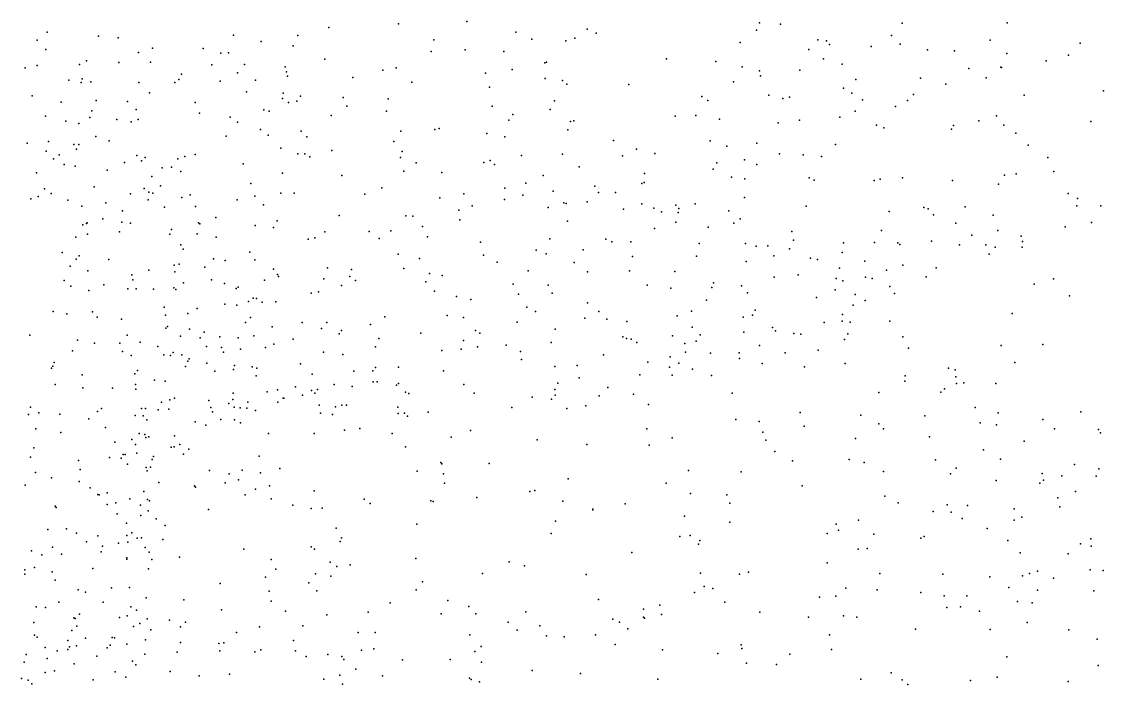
# Model space of a CAD drawing. Header units: metres. Extents: x -25 to 25, y -27.7 to 27.8.
# Drawn here: x 2.329 to 3.741, y -2.588 to -1.723 of the extents above; entities that cross this region are included whole.
import ezdxf

# ---------------------------------------------------------------- set-up
doc = ezdxf.new("R2010")
doc.units = ezdxf.units.M

msp = doc.modelspace()

# ---------------------------------------------------------------- linework, layer by layer
for p in [(2.9104, -1.7227, 20.3173), (2.3624, -1.7364, -10.0742), (2.7303, -1.7305, 22.7682), (2.821, -1.7255, 20.4027), (2.9742, -1.7363, -17.8564), (3.0674, -1.7326, 19.9839), (3.2888, -1.7337, 19.6441), (3.2927, -1.7243, -21.5218), (3.3201, -1.7261, -5.64), (3.479, -1.7245, 17.4929), (3.6157, -1.7243, -11.2639), (2.3493, -1.7471, 12.1161), (2.4295, -1.7415, -8.7403), (2.4553, -1.7438, 20.4015), (2.6059, -1.7406, 20.4626), (2.6417, -1.7488, -9.1375), (2.6897, -1.7407, -9.4103), (2.8674, -1.7464, 24.9575), (2.9954, -1.7456, 20.1314), (3.0395, -1.748, 17.2054), (3.0513, -1.7441, -8.2118), (3.0793, -1.7376, 18.6298), (3.2672, -1.7499, 19.0045), (3.3687, -1.7464, -22.2834), (3.3799, -1.7476, 19.5584), (3.4647, -1.741, -6.9698), (3.5938, -1.7471, 24.3154), (3.7111, -1.7507, 17.7817), (2.3607, -1.7592, 11.994), (2.4816, -1.7631, -8.8116), (2.5001, -1.7573, 1.7686), (2.5663, -1.758, -9.7795), (2.5894, -1.7638, -9.0105), (2.5993, -1.7634, 22.5898), (2.6836, -1.7545, -9.2941), (2.8637, -1.7615, -13.9005), (2.9084, -1.7596, -18.9148), (2.9586, -1.7616, -2.6307), (3.357, -1.7591, 23.4524), (3.3839, -1.7527, 17.4286), (3.4385, -1.7553, -2.7737), (3.4761, -1.7522, 19.4858), (3.512, -1.7596, 24.5267), (3.5471, -1.7608, 19.4254), (3.6153, -1.7643, -5.4977), (2.4046, -1.7785, 20.227), (2.4136, -1.7738, 22.3247), (2.4562, -1.7761, -9.9865), (2.4972, -1.7758, -9.9059), (2.5776, -1.7791, 24.9248), (2.6203, -1.7786, 1.3195), (2.7248, -1.7718, 20.35), (3.0122, -1.7764, -13.0474), (3.0145, -1.7758, 23.1259), (3.1711, -1.7714, 19.7191), (3.2355, -1.7748, -8.1005), (3.376, -1.7714, 19.7077), (3.4003, -1.7783, 17.9237), (3.6667, -1.7741, 19.3217), (3.696, -1.7665, -10.6676), (2.3339, -1.7829, 12.3499), (2.3494, -1.7798, 11.8293), (2.538, -1.7914, 20.3204), (2.6109, -1.7894, -4.6108), (2.6733, -1.7819, -9.2127), (2.6749, -1.7882, -18.4265), (2.8006, -1.786, 20.2595), (2.8183, -1.7832, 22.9892), (2.9347, -1.7898, 20.031), (2.9695, -1.7851, -4.9787), (3.2699, -1.7817, -5.8537), (3.2925, -1.787, 17.3726), (3.2939, -1.7934, -12.6107), (3.3453, -1.7862, 19.2772), (3.5657, -1.7839, 17.7916), (3.6076, -1.782, -5.2194), (3.6083, -1.7826, 17.6867), (2.3907, -1.799, 20.0742), (2.4068, -1.8024, -8.7116), (2.4081, -1.7973, 1.4218), (2.4196, -1.8013, -10.0478), (2.4822, -1.8022, 22.4858), (2.529, -1.8022, -8.9063), (2.5342, -1.7984, -9.8464), (2.5885, -1.8004, -24.926), (2.6344, -1.7991, 20.2983), (2.6761, -1.7941, -2.6692), (2.7617, -1.7957, -13.5419), (2.8386, -1.8016, 20.1063), (3.0127, -1.7971, 14.7424), (3.0351, -1.7997, 18.3398), (3.0408, -1.8043, -14.2491), (3.1218, -1.805, 17.2753), (3.2587, -1.8013, 18.0087), (3.4183, -1.7981, -21.7435), (3.5026, -1.7964, 17.5801), (3.5358, -1.8044, -11.5947), (3.5885, -1.7961, 20.1902), (2.343, -1.8196, 17.3141), (2.496, -1.8155, 20.1027), (2.6225, -1.8142, 20.1882), (2.6704, -1.816, -15.1899), (2.6933, -1.82, 20.1332), (2.9398, -1.8083, 19.9215), (3.2174, -1.8205, 19.5874), (3.3047, -1.8189, 14.7797), (3.3317, -1.8214, -2.6814), (3.402, -1.8097, 19.4768), (3.413, -1.8162, 19.9537), (3.4938, -1.8178, 19.393), (3.6379, -1.8188, 14.7436), (3.7415, -1.8129, 19.2425), (2.3807, -1.8277, 19.9379), (2.4262, -1.8256, 12.1902), (2.4673, -1.8271, 20.0195), (2.5558, -1.8285, 17.2094), (2.6699, -1.8229, 1.8419), (2.6774, -1.8282, -9.5497), (2.6885, -1.8265, -9.2961), (2.7489, -1.822, 17.177), (2.7538, -1.8331, 20.0277), (2.8078, -1.8236, -4.8827), (2.9433, -1.8332, -28.418), (3.025, -1.8263, 19.7276), (3.225, -1.8256, 24.6919), (3.3231, -1.8233, 19.5121), (3.4268, -1.8248, 17.5217), (3.4699, -1.8336, 14.7819), (3.4857, -1.8258, -19.2861), (2.3604, -1.8463, -10.2437), (2.4182, -1.848, 12.2877), (2.4208, -1.8393, 11.8839), (2.4788, -1.8373, -8.8078), (2.5615, -1.8422, 20.0044), (2.6013, -1.8474, -9.0249), (2.6452, -1.838, -9.134), (2.6524, -1.8398, 20.0017), (2.7334, -1.8453, 19.9271), (2.8055, -1.8397, 14.6993), (2.9706, -1.8442, -20.8382), (3.0191, -1.8376, -28.1301), (3.1824, -1.8463, 17.3279), (3.2092, -1.8455, 23.3784), (3.3973, -1.8474, 23.9917), (3.4176, -1.8395, 24.1571), (3.602, -1.8457, -2.8336), (2.3868, -1.8525, 12.3734), (2.4037, -1.8558, -4.6386), (2.4536, -1.8505, 12.0302), (2.4723, -1.8536, -9.9812), (2.4811, -1.8506, 19.8971), (2.611, -1.8539, -9.7319), (2.641, -1.8635, -27.1238), (2.8688, -1.8638, 1.5003), (2.8744, -1.8625, 19.7618), (2.9652, -1.8515, 18.489), (3.0422, -1.8639, 18.1956), (3.0457, -1.853, 18.8221), (3.0499, -1.8523, 17.2602), (3.2402, -1.8503, 19.147), (3.3168, -1.8549, 19.4836), (3.3447, -1.8512, 24.4148), (3.4454, -1.8578, -5.4479), (3.4549, -1.8612, -22.1076), (3.5433, -1.863, 19.2899), (3.5457, -1.8584, 17.6947), (3.5788, -1.8523, -14.8725), (3.6117, -1.8581, 17.5169), (3.7252, -1.8531, 19.1632), (2.426, -1.8729, -10.0789), (2.5961, -1.8724, 19.872), (2.6512, -1.8712, 14.6378), (2.6941, -1.8656, -9.4852), (2.7013, -1.873, -8.2342), (2.824, -1.8656, 17.2049), (2.9366, -1.869, 19.6866), (2.9598, -1.873, 17.2365), (3.1018, -1.8781, -18.9406), (3.6271, -1.8684, 19.2032), (2.3362, -1.8816, -10.4076), (2.3611, -1.892, 14.4929), (2.3641, -1.8793, -8.6599), (2.3974, -1.8832, -10.1844), (2.4006, -1.8893, 11.615), (2.4039, -1.8832, 19.8197), (2.4435, -1.8785, 11.7912), (2.6676, -1.8881, -9.5983), (2.7343, -1.8911, -13.7901), (2.8151, -1.8792, -13.2448), (2.8258, -1.8924, 24.8156), (3.1318, -1.8893, -22.9682), (3.228, -1.8785, -14.974), (3.2498, -1.8853, -20.4387), (3.2891, -1.8816, 17.4489), (3.3919, -1.8833, -11.7819), (3.6431, -1.8842, 17.3031), (2.3708, -1.9021, -10.3049), (2.3783, -1.8966, 12.4616), (2.4633, -1.9066, 17.3176), (2.4794, -1.8975, 1.866), (2.4857, -1.9043, -26.9597), (2.4905, -1.9002, 11.9704), (2.533, -1.9017, -8.2155), (2.5423, -1.8989, -8.946), (2.5555, -1.8964, -9.8186), (2.6899, -1.8954, -9.3335), (2.6988, -1.8955, 19.803), (2.7054, -1.8991, 17.2327), (2.8239, -1.9, 23.1531), (2.9327, -1.9066, 19.5943), (2.9408, -1.904, -8.1379), (2.9816, -1.8976, 23.2458), (3.0354, -1.8959, -2.5475), (3.1137, -1.898, -5.1584), (3.1559, -1.8948, -12.8009), (3.273, -1.9031, 23.6913), (3.3185, -1.8955, 19.4054), (3.3494, -1.8967, -22.4548), (3.3733, -1.8988, 17.5567), (3.6689, -1.9003, 19.1077), (2.3483, -1.92, -10.4707), (2.3847, -1.9092, 17.3698), (2.3988, -1.9116, 11.5089), (2.4409, -1.9166, -8.7737), (2.5126, -1.9137, 19.7982), (2.5248, -1.9126, 22.9771), (2.5368, -1.9184, -4.8227), (2.6184, -1.9083, -9.0844), (2.6695, -1.9205, -28.8528), (2.8282, -1.9181, -5.0126), (2.8443, -1.907, 19.6718), (2.8776, -1.9198, 17.2567), (2.9464, -1.9095, 1.9589), (3.0571, -1.9123, 19.5285), (3.2319, -1.9154, -14.543), (3.2367, -1.9073, 19.443), (3.289, -1.9093, -5.2577), (3.6769, -1.9185, 18.0043), (2.4992, -1.9249, 11.8602), (2.6285, -1.9343, 19.7356), (2.7472, -1.9238, 19.705), (2.9873, -1.9337, 24.6906), (3.0101, -1.9238, 17.2922), (3.1389, -1.9341, 19.4488), (3.1418, -1.9329, -21.197), (3.1425, -1.9211, 14.7947), (3.2558, -1.926, -12.3441), (3.2733, -1.9279, 24.1304), (3.3574, -1.9266, 19.8424), (3.3638, -1.9296, -6.5545), (3.4423, -1.9304, 19.2706), (3.4502, -1.9285, 17.6864), (3.4792, -1.9268, -7.7602), (3.5443, -1.9303, 19.1311), (3.6123, -1.9234, 17.8956), (3.6278, -1.9214, -10.8296), (2.3591, -1.9409, 12.5328), (2.3678, -1.9473, 19.7223), (2.4238, -1.9383, 1.3078), (2.4714, -1.9476, 12.3431), (2.4892, -1.9408, -29.0185), (2.4953, -1.9453, 11.7427), (2.5002, -1.9469, -8.8857), (2.5106, -1.9372, 12.1456), (2.5491, -1.9489, -25.425), (2.6677, -1.9467, -9.5433), (2.6849, -1.9466, -9.3955), (2.777, -1.9482, 17.2597), (2.7992, -1.9397, -23.3381), (2.9063, -1.9477, -27.4266), (2.9599, -1.9403, 18.3014), (3.0233, -1.9441, -27.7157), (3.0773, -1.9377, -8.058), (3.0822, -1.946, 24.3682), (3.1047, -1.9458, -17.6845), (3.6046, -1.935, -20.1352), (3.6955, -1.9472, 18.9562), (2.3413, -1.954, -8.6582), (2.3506, -1.9511, -10.5415), (2.3893, -1.9561, -10.388), (2.4389, -1.9592, -10.1138), (2.4942, -1.9556, -9.982), (2.5383, -1.9526, -23.4358), (2.6107, -1.9555, -9.7104), (2.6335, -1.9505, 1.9528), (2.6451, -1.9621, 19.6561), (2.8752, -1.953, -17.9418), (2.9175, -1.9631, 24.4828), (2.9594, -1.9548, 24.3567), (2.9837, -1.9493, 14.7712), (3.0369, -1.9593, 19.4479), (3.0399, -1.9602, 24.1913), (3.0401, -1.9603, 23.3946), (3.0677, -1.9579, 17.3618), (3.1389, -1.9607, 19.3685), (3.1834, -1.9622, 1.7805), (3.2087, -1.9606, 2.1226), (3.2728, -1.9523, -7.9185), (3.7079, -1.9537, -19.6697), (3.7381, -1.9632, 18.353), (2.4077, -1.9636, 11.3459), (2.461, -1.9698, -8.8268), (2.5155, -1.9652, -9.915), (2.5562, -1.964, 17.3109), (2.7438, -1.9759, 19.5712), (2.8308, -1.9762, 24.3577), (2.8397, -1.9768, -28.6466), (2.8999, -1.9689, 19.4887), (3.0164, -1.9655, 24.5523), (3.1151, -1.9675, 24.5039), (3.1547, -1.9664, 24.5111), (3.1647, -1.9713, 17.4383), (3.1864, -1.9719, 19.2298), (3.1874, -1.9669, 24.239), (3.2523, -1.9698, 24.3276), (3.3536, -1.9636, 14.8353), (3.4617, -1.9708, -5.4504), (3.5069, -1.9656, 17.8077), (3.5129, -1.9674, -2.6947), (3.5196, -1.975, 2.2883), (3.5611, -1.9647, 19.0489), (3.5978, -1.9756, 18.9651), (3.7069, -1.9633, 18.2162), (2.4092, -1.9879, 24.5931), (2.4138, -1.9863, 17.4318), (2.4146, -1.9857, -10.2946), (2.4352, -1.9803, -10.2163), (2.4601, -1.9845, -25.8073), (2.4711, -1.986, 14.5487), (2.5599, -1.9854, 12.0853), (2.5616, -1.987, -9.0199), (2.5828, -1.9785, 24.7085), (2.6339, -1.9889, -9.1675), (2.6629, -1.983, -9.2453), (2.8525, -1.9903, -14.123), (2.9013, -1.9815, 24.2055), (3.0417, -1.9833, 18.0839), (3.1833, -1.9847, 23.911), (3.2254, -1.9911, 19.4376), (3.259, -1.9858, 17.5386), (3.2673, -1.9804, 19.2802), (3.5488, -1.986, 17.9569), (3.6918, -1.9908, 18.6725), (3.7262, -1.9852, 20.3519), (2.3997, -2.0043, 11.2384), (2.4151, -2.0001, -8.7716), (2.4568, -1.9974, 12.4617), (2.5227, -2.0003, -8.9553), (2.5248, -1.9942, 19.6345), (2.5582, -1.9997, -2.5127), (2.5833, -2.0043, 11.9816), (2.6581, -1.9918, -18.6357), (2.7118, -2.0053, 1.1955), (2.725, -1.9971, 17.3077), (2.7829, -1.9968, 19.4959), (2.8111, -1.9961, 24.2378), (2.8592, -2.0037, 17.3246), (3.1553, -1.9931, 24.5945), (3.3349, -1.9967, 17.6457), (3.4516, -1.9954, 17.5376), (3.5698, -2.0014, -11.4497), (3.6038, -1.9955, -6.986), (3.6342, -2.0029, 18.7432), (2.5368, -2.0144, 23.1953), (2.7031, -2.0069, 23.2686), (2.7959, -2.006, -27.2217), (2.9284, -2.0107, 24.0808), (3.0187, -2.0066, 19.3108), (3.0919, -2.0069, 24.689), (3.0996, -2.0105, 19.2668), (3.1247, -2.0103, -20.5864), (3.2137, -2.0126, 24.0901), (3.2744, -2.0125, 24.15), (3.2882, -2.0159, -2.5035), (3.3034, -2.0156, 24.5342), (3.3319, -2.0193, 24.2489), (3.3369, -2.0083, 1.8776), (3.4022, -2.0116, -21.6636), (3.4426, -2.0112, 2.4475), (3.4731, -2.0116, 2.0843), (3.4759, -2.014, 18.9689), (3.5173, -2.0093, 18.8922), (3.5535, -2.0144, 18.0571), (3.5882, -2.0144, 18.1408), (3.6003, -2.0173, -11.2), (3.6354, -2.0172, 18.4243), (3.6358, -2.0098, 18.2906), (2.382, -2.0243, 23.1123), (2.4005, -2.0329, 12.571), (2.4041, -2.0288, -10.5237), (2.4428, -2.0332, 19.5775), (2.5399, -2.0201, 11.6273), (2.5797, -2.0324, -9.0826), (2.6271, -2.0239, 19.5164), (2.6335, -2.0338, -9.6242), (2.8206, -2.0262, 24.5642), (2.8486, -2.0321, 24.6522), (2.9323, -2.0279, 19.3046), (3.001, -2.021, 24.4075), (3.0141, -2.0258, 24.7178), (3.0622, -2.0208, -27.9996), (3.1267, -2.0294, 24.0143), (3.2104, -2.0291, 2.3167), (3.3114, -2.0287, 19.0611), (3.3589, -2.0315, 24.404), (3.3683, -2.0332, 17.7603), (3.4003, -2.0241, 19.0344), (3.5926, -2.0262, 18.5675), (2.3924, -2.042, 17.4994), (2.4951, -2.0473, 17.4376), (2.5283, -2.0407, 11.492), (2.5346, -2.0394, -5.0399), (2.5681, -2.0432, -9.7614), (2.5947, -2.0348, 11.8375), (2.6579, -2.046, -9.3264), (2.7285, -2.0442, 24.3646), (2.7597, -2.0463, 19.3577), (2.8281, -2.0451, 24.04), (2.9501, -2.0368, 2.1519), (3.0504, -2.0373, 19.2006), (3.2753, -2.0362, -22.8183), (3.3968, -2.0447, 18.8808), (3.4302, -2.0357, 17.8896), (3.4585, -2.0473, 17.991), (3.4798, -2.0407, 18.7442), (3.5234, -2.0444, 18.4923), (2.3845, -2.0606, -10.6318), (2.4154, -2.048, -24.3846), (2.473, -2.0535, 11.2878), (2.4741, -2.0599, -10.068), (2.529, -2.0495, 19.5071), (2.5771, -2.06, -25.15), (2.6464, -2.0602, -9.2553), (2.663, -2.0528, -9.4726), (2.6645, -2.0556, -9.4025), (2.7238, -2.0585, 24.5091), (2.7578, -2.0557, 17.3611), (2.765, -2.0608, 24.5952), (2.8618, -2.0517, 23.5073), (2.878, -2.0543, -13.0393), (2.9904, -2.0484, 1.5247), (3.0678, -2.0494, 19.1166), (3.1227, -2.048, 17.4953), (3.1818, -2.049, -5.288), (3.3115, -2.0563, 24.0765), (3.3429, -2.0535, -5.3962), (3.3928, -2.0581, 18.7361), (3.4012, -2.0611, 24.486), (3.4309, -2.0563, 17.3834), (3.4395, -2.0584, 18.6379), (3.5103, -2.0562, 18.368), (3.6766, -2.0586, 16.9774), (2.3932, -2.0681, -8.7688), (2.4169, -2.0737, 19.5074), (2.4366, -2.0663, -10.4566), (2.4676, -2.0718, -8.8908), (2.4787, -2.0715, 23.3558), (2.5013, -2.0721, -9.9537), (2.5277, -2.0704, 12.381), (2.5303, -2.0724, -9.0018), (2.5406, -2.064, 24.4477), (2.5938, -2.0648, 12.2028), (2.6091, -2.0711, -8.093), (2.6118, -2.0696, 12.1007), (2.7168, -2.0758, -5.1586), (2.7467, -2.0672, 24.1391), (2.8567, -2.0626, 19.2272), (2.868, -2.0746, -2.4403), (2.971, -2.0657, 19.0859), (3.0165, -2.0668, 17.4427), (3.1457, -2.0668, 18.967), (3.1768, -2.0707, 17.5901), (3.2301, -2.07, 24.7407), (3.2325, -2.064, 23.9893), (3.2692, -2.0677, 17.6956), (3.3915, -2.073, -17.4542), (3.4625, -2.0686, -21.861), (3.6513, -2.0657, 2.2451), (2.6254, -2.0881, 19.3677), (2.6312, -2.084, 11.9329), (2.6358, -2.0844, -9.5698), (2.6432, -2.0893, 23.4964), (2.661, -2.0888, 24.4296), (2.7071, -2.0775, -13.2753), (2.8967, -2.0818, 23.9556), (2.9155, -2.0857, 17.4303), (2.978, -2.0785, 23.9336), (3.0217, -2.0772, 19.0071), (3.0679, -2.0899, 18.9022), (3.2235, -2.0863, 1.679), (3.2769, -2.0767, 18.7835), (3.3668, -2.083, 17.9362), (3.4176, -2.0791, 18.555), (3.4303, -2.0868, -22.3528), (3.469, -2.0777, 20.1042), (3.6974, -2.0808, -17.3357), (2.3702, -2.1013, -10.7298), (2.3883, -2.1043, -8.048), (2.4217, -2.1017, -8.8308), (2.5151, -2.0957, -24.6787), (2.546, -2.1039, 24.2882), (2.5582, -2.0974, 11.4061), (2.5943, -2.0916, -9.1526), (2.6102, -2.0932, 11.6853), (2.9888, -2.0957, 24.8048), (3, -2.1013, -5.2462), (3.0828, -2.1012, 24.8209), (3.2039, -2.1007, 18.7429), (3.2869, -2.0997, 2.4463), (3.4148, -2.0931, 18.4468), (3.6223, -2.104, -19.3588), (2.4279, -2.1087, -10.5771), (2.4593, -2.1113, -10.3834), (2.5168, -2.106, -15.1254), (2.6213, -2.1157, 17.4654), (2.6279, -2.109, 24.2681), (2.6953, -2.1155, 24.6181), (2.7278, -2.1155, 19.2195), (2.7847, -2.1181, -15.0691), (2.8033, -2.1084, 19.136), (2.8848, -2.1067, 1.3805), (2.9059, -2.1093, 19.015), (2.9761, -2.1154, 14.7993), (3.0646, -2.11, 18.7759), (3.0931, -2.1115, 17.5775), (3.1192, -2.1145, 18.7018), (3.1849, -2.1068, -12.6131), (3.2712, -2.1088, -7.7764), (3.2833, -2.1059, 17.827), (3.377, -2.1155, 18.3382), (3.4003, -2.1139, 24.0572), (3.4011, -2.1054, 18.1449), (3.411, -2.1151, 24.635), (3.4628, -2.1138, 24.1929), (2.3399, -2.132, 12.699), (2.4669, -2.1324, 17.5886), (2.5173, -2.1231, 17.5208), (2.5194, -2.1207, 19.3826), (2.5481, -2.1245, -9.1022), (2.5673, -2.1283, 2.0471), (2.6562, -2.1213, 24.1466), (2.7206, -2.1237, -2.406), (2.7438, -2.1306, 17.4614), (2.7467, -2.126, 23.9452), (2.8502, -2.1296, 18.4574), (2.9219, -2.126, 18.86), (2.9273, -2.1296, 18.895), (3.0258, -2.1245, 23.8358), (3.2045, -2.1219, 18.6131), (3.2151, -2.1316, 19.6131), (3.2719, -2.1282, -20.4911), (3.3097, -2.1224, 18.4418), (3.3135, -2.1266, 18.0057), (3.3374, -2.1301, 18.225), (3.3464, -2.1311, -5.9789), (3.4078, -2.1306, -2.4772), (2.4021, -2.1386, -10.6782), (2.4241, -2.1428, -25.9525), (2.4571, -2.1427, 11.0813), (2.4837, -2.1415, 23.5779), (2.5367, -2.1337, -9.7729), (2.5622, -2.1357, 11.3111), (2.5879, -2.1342, -13.5539), (2.6119, -2.1358, 11.5336), (2.6324, -2.1331, 12.1663), (2.6584, -2.1438, 11.8428), (2.6836, -2.1375, -18.2655), (2.7955, -2.1367, -8.0065), (2.906, -2.1392, 23.8472), (2.9617, -2.1454, 18.6214), (3.0205, -2.1419, 24.8702), (3.114, -2.1342, 18.5836), (3.1187, -2.1364, -7.8617), (3.1249, -2.1374, 17.6671), (3.1323, -2.1416, 17.851), (3.1791, -2.133, -14.5481), (3.195, -2.143, -12.3926), (3.2098, -2.1401, 17.7966), (3.2927, -2.1458, 18.1515), (3.4036, -2.1377, 14.9415), (3.4795, -2.1346, 24.5609), (3.6079, -2.1456, -5.3784), (3.6625, -2.1445, -5.8392), (2.3957, -2.1527, 17.7088), (2.461, -2.1537, -10.4767), (2.4722, -2.1589, -10.0995), (2.5069, -2.1469, -9.8883), (2.5146, -2.1577, -5.2108), (2.5236, -2.1588, 12.4704), (2.527, -2.1548, 11.179), (2.5384, -2.1577, 23.9333), (2.5703, -2.1472, -2.3561), (2.5901, -2.1485, 24.4727), (2.5926, -2.1545, -9.595), (2.6147, -2.1504, 12.2633), (2.6476, -2.1484, 23.8093), (2.7232, -2.1542, 19.0865), (2.7487, -2.1573, 23.9264), (2.791, -2.1474, 19.0174), (2.8778, -2.1523, 18.7232), (2.9032, -2.1503, 24.8429), (2.9243, -2.1473, 17.5152), (2.9803, -2.1534, -28.3985), (3.0889, -2.1581, 18.4494), (3.176, -2.1607, 18.3791), (3.1958, -2.1544, -12.1825), (3.2284, -2.1557, 17.7068), (3.266, -2.1551, 23.8375), (3.3261, -2.1554, 17.4932), (3.3693, -2.1519, 24.741), (3.4871, -2.1492, 24.1181), (2.3699, -2.1727, -8.8186), (2.3714, -2.1679, 10.9077), (2.5431, -2.1732, 17.6227), (2.546, -2.1662, 14.5802), (2.5478, -2.1632, -9.7099), (2.5707, -2.1687, 24.3554), (2.6071, -2.1717, -23.4431), (2.6301, -2.1735, -26.9518), (2.6934, -2.1695, -13.9624), (2.791, -2.1744, 23.8534), (2.821, -2.174, 18.6251), (2.9817, -2.1639, -27.3665), (3.0251, -2.173, 2.3131), (3.0545, -2.1717, -12.8381), (3.1467, -2.1674, 19.4052), (3.1748, -2.1739, 17.8882), (3.187, -2.1687, 18.2945), (3.2666, -2.1628, -2.3861), (3.2961, -2.1692, 24.8247), (3.3514, -2.1737, 19.9299), (3.4045, -2.169, -5.5879), (3.6259, -2.168, -10.9568), (2.3679, -2.1753, 14.4255), (2.4082, -2.1839, -8.8844), (2.4767, -2.1828, -10.3051), (2.4805, -2.1784, -9.0037), (2.5814, -2.1794, -9.2448), (2.6056, -2.1771, 19.2018), (2.6354, -2.1852, 11.4376), (2.6363, -2.1752, 24.0182), (2.7084, -2.1832, 17.5813), (2.7627, -2.1794, 18.8401), (2.7878, -2.1787, 18.731), (2.8798, -2.1789, 18.4407), (3.0571, -2.1878, 18.2689), (3.1364, -2.1841, 18.2044), (3.1786, -2.1843, 23.787), (3.205, -2.1766, 18.0935), (3.2297, -2.1847, 24.883), (3.4826, -2.1852, -7.5302), (3.5391, -2.1755, -6.7555), (3.5479, -2.1774, 24.414), (3.5488, -2.1867, 24.4989), (2.3729, -2.1967, -10.7929), (2.4089, -2.201, 18.0192), (2.4478, -2.2013, -10.6044), (2.4776, -2.1965, -10.3913), (2.4784, -2.2026, 17.8925), (2.5025, -2.191, 17.7154), (2.5165, -2.1925, -9.1044), (2.6868, -2.1996, 12.0203), (2.7153, -2.203, -28.7544), (2.7373, -2.1965, 24.7952), (2.7607, -2.1994, 18.441), (2.7882, -2.1931, -18.0298), (2.7932, -2.1933, 17.5867), (2.8186, -2.1976, 18.3602), (2.8212, -2.1952, 14.7547), (2.9063, -2.1966, 23.7779), (3.0253, -2.203, 18.1805), (3.0291, -2.1947, 17.7219), (3.0945, -2.2004, 17.9572), (3.4823, -2.1923, 23.9978), (3.5341, -2.2023, 20.1855), (3.5498, -2.1954, 16.9631), (3.5594, -2.1945, 24.2336), (3.601, -2.1952, -2.513), (2.5227, -2.2167, 19.163), (2.5286, -2.2144, -28.9042), (2.5735, -2.2174, -9.4991), (2.6047, -2.2162, 12.3539), (2.6051, -2.2079, 24.6897), (2.6495, -2.2063, 19.0079), (2.6632, -2.2037, 11.5344), (2.6705, -2.2144, 12.1741), (2.6715, -2.2147, 18.43), (2.6958, -2.2105, 18.2903), (2.7076, -2.2043, 18.7643), (2.712, -2.2078, 18.5755), (2.8304, -2.2067, 24.8857), (2.8347, -2.2082, 18.2456), (2.92, -2.208, 18.1485), (2.9955, -2.2133, 1.4232), (3.021, -2.2158, 19.2004), (3.0259, -2.2104, 17.8448), (3.0832, -2.2116, -17.6427), (3.1278, -2.2093, 24.9274), (3.257, -2.208, 19.7831), (3.4482, -2.2072, 2.617), (3.5291, -2.2068, 24.6312), (2.3407, -2.2263, -10.8691), (2.4333, -2.228, 19.2122), (2.4854, -2.2279, -10.0404), (2.491, -2.2279, -9.9265), (2.5072, -2.2298, -9.7819), (2.5117, -2.2196, 11.0513), (2.5212, -2.2289, 18.2418), (2.576, -2.2265, 18.1402), (2.5995, -2.2216, 17.7936), (2.6064, -2.2263, 18.3126), (2.6144, -2.2273, 18.9328), (2.6233, -2.2276, -7.9472), (2.6243, -2.2198, 11.293), (2.6346, -2.2306, 17.9729), (2.6636, -2.2197, 18.672), (2.7177, -2.2235, 23.8609), (2.739, -2.2257, 17.7109), (2.7473, -2.2236, 1.0886), (2.7532, -2.2236, 18.1567), (2.8201, -2.2263, 18.0887), (2.969, -2.2265, 17.932), (3.041, -2.2281, -5.3875), (3.0658, -2.2243, 23.7257), (3.1475, -2.2227, -23.1051), (3.5743, -2.2268, 24.1514), (2.3382, -2.2357, 19.2517), (2.3515, -2.2335, 18.2297), (2.3789, -2.2354, -5.3199), (2.4168, -2.2416, -8.9497), (2.4281, -2.232, 18.2682), (2.4773, -2.2373, 0.9644), (2.4877, -2.2375, 18.3328), (2.4926, -2.2427, 19.0862), (2.5557, -2.2452, -9.36), (2.5784, -2.2322, 11.1405), (2.5894, -2.2423, 18.5363), (2.6072, -2.243, 18.7911), (2.7195, -2.2342, 17.9874), (2.7352, -2.2358, 17.8901), (2.8209, -2.2344, 17.9913), (2.8291, -2.2343, 17.844), (2.833, -2.2381, 23.7464), (2.8599, -2.2329, 1.2371), (3.2615, -2.2423, 23.7379), (3.292, -2.2451, 24.9149), (3.3456, -2.2332, -22.6795), (3.4249, -2.2367, 24.7992), (3.5084, -2.2374, -5.8069), (3.6041, -2.2335, 24.3503), (3.6626, -2.2425, 8.487), (3.7121, -2.2323, 8.6398), (2.3475, -2.2544, 18.3364), (2.3802, -2.2593, 1.2817), (2.4384, -2.2527, -10.6913), (2.5696, -2.2497, -25.3638), (2.6148, -2.2467, 23.9381), (2.7505, -2.2563, 24.8768), (2.7708, -2.2543, 2.2048), (2.915, -2.2566, 23.711), (3.1454, -2.2546, -20.6183), (3.2967, -2.259, 17.3538), (3.3508, -2.2512, 1.8284), (3.4484, -2.2481, -2.3521), (3.4545, -2.2545, -17.3501), (3.5807, -2.2465, -11.4131), (3.6021, -2.2494, 24.5256), (3.6776, -2.2546, -7.2672), (3.7352, -2.2552, -10.6827), (3.7376, -2.2597, 2.7723), (2.4507, -2.2719, 18.9807), (2.4728, -2.2684, -9.0922), (2.4826, -2.2608, -10.1717), (2.4899, -2.262, -10.3035), (2.4912, -2.266, 18.5662), (2.4952, -2.2648, 24.2047), (2.5287, -2.2638, 24.0481), (2.6513, -2.2608, 12.2877), (2.7109, -2.2607, 11.7024), (2.8131, -2.2606, 18.5584), (2.8898, -2.2656, 24.9537), (3.0021, -2.2687, 23.6822), (3.1786, -2.2664, 23.6979), (3.3006, -2.2692, 14.9918), (3.418, -2.2673, -5.6888), (3.5146, -2.2648, -19.1907), (3.6381, -2.2708, 24.2453), (2.345, -2.2792, 19.0884), (2.4777, -2.2752, 18.6655), (2.4795, -2.2863, -9.983), (2.5245, -2.2785, -9.6438), (2.5282, -2.2782, -9.2683), (2.5355, -2.2751, -9.5477), (2.5403, -2.2876, -9.4252), (2.5474, -2.281, 24.7034), (2.8304, -2.2781, 18.3315), (3.0669, -2.2751, -28.2164), (3.1484, -2.2757, -21.1699), (3.3126, -2.2843, 2.6004), (3.5848, -2.2818, 24.684), (2.3408, -2.2915, -10.9085), (2.4033, -2.2959, 18.5808), (2.444, -2.2922, 10.8583), (2.459, -2.2927, 24.335), (2.4617, -2.2882, -10.6342), (2.4642, -2.2881, 18.771), (2.4673, -2.3007, 14.485), (2.4997, -2.2948, -9.1909), (2.5011, -2.2905, 24.6012), (2.6394, -2.2901, 24.8225), (2.8764, -2.2986, -14.2107), (2.8779, -2.3002, -5.4143), (2.9397, -2.2999, 19.0866), (3.3358, -2.2965, 23.7303), (3.4094, -2.2945, 24.8752), (3.429, -2.2986, -22.4316), (3.5222, -2.2952, 23.8973), (3.6072, -2.294, 24.0291), (3.7037, -2.301, -2.418), (2.3473, -2.3116, 18.9979), (2.4057, -2.3076, -10.7975), (2.4918, -2.3052, -10.5254), (2.4928, -2.3096, 12.5855), (2.4975, -2.3047, -9.7506), (2.5742, -2.309, -13.7429), (2.6001, -2.3134, -13.3587), (2.617, -2.3086, 0.955), (2.6411, -2.3118, 11.1786), (2.6661, -2.3065, 23.8049), (2.8454, -2.31, 18.8276), (2.8799, -2.3132, 23.6561), (3.1998, -2.309, -5.616), (3.2687, -2.3109, 24.9835), (3.4546, -2.3104, 23.7969), (3.5418, -2.3132, 24.7738), (3.5491, -2.306, -7.368), (3.6616, -2.3128, -20.0523), (3.6873, -2.316, -6.9368), (3.7319, -2.3163, 2.3596), (3.7356, -2.3069, 16.7399), (2.3338, -2.3283, -26.1728), (2.368, -2.3186, 10.7207), (2.4044, -2.3232, -2.133), (2.5084, -2.3247, -7.8424), (2.5549, -2.3289, 23.9194), (2.5948, -2.325, 2.1749), (2.6122, -2.3213, 12.3996), (2.6526, -2.3289, -18.778), (2.8812, -2.3254, -27.1335), (3.0425, -2.3199, 23.6201), (3.1706, -2.3254, 1.604), (3.3483, -2.3292, -5.8013), (3.6017, -2.3219, 16.82), (3.6585, -2.3254, 24.5731), (3.6635, -2.3215, 24.1286), (2.4184, -2.3318, -9.0637), (2.4286, -2.3404, 24.2371), (2.4303, -2.3408, -24.4714), (2.4409, -2.338, -9.1317), (2.4888, -2.3362, -9.2522), (2.5559, -2.3307, 12.4999), (2.621, -2.3406, 11.0864), (2.6345, -2.3334, 14.6494), (2.7109, -2.3354, 12.1116), (2.9235, -2.3441, -23.3362), (2.9927, -2.3365, 17.8875), (2.9993, -2.3352, -14.9606), (3.2024, -2.3388, 17.4559), (3.2498, -2.3409, -18.9569), (3.4563, -2.3425, -6.3351), (3.6819, -2.3445, 8.1315), (3.705, -2.3364, -19.6953), (2.3727, -2.3557, -10.8597), (2.3742, -2.3572, -9.0119), (2.4409, -2.3533, 24.5437), (2.452, -2.3514, 24.0969), (2.4703, -2.346, -10.0696), (2.4845, -2.3541, -9.6579), (2.4936, -2.3468, -9.3391), (2.4959, -2.3488, -10.371), (2.6547, -2.3461, 12.3128), (2.6831, -2.3543, 24.9263), (2.707, -2.3585, 23.7263), (2.7214, -2.3581, 11.4342), (2.7764, -2.3465, 24.982), (2.7841, -2.3522, 23.6715), (2.8633, -2.3484, 25.005), (2.8666, -2.3496, 14.8044), (3.0357, -2.3492, 14.9022), (3.1171, -2.3525, 17.6349), (3.2539, -2.3518, -17.4223), (3.4735, -2.351, 20.1155), (3.5375, -2.3539, 23.8323), (3.5641, -2.3548, 2.2409), (3.6845, -2.3566, 20.3208), (2.4537, -2.3655, -9.8737), (2.4848, -2.3676, -10.202), (2.4944, -2.3616, -10.4752), (2.5048, -2.3723, -5.4952), (2.573, -2.3598, 10.9692), (3.0747, -2.3603, -2.3382), (3.075, -2.3596, -20.8881), (3.1945, -2.3685, 23.6058), (3.5191, -2.3624, 15.1652), (3.5426, -2.3636, 8.3826), (3.557, -2.3716, -2.3332), (3.6249, -2.3592, -19.3871), (3.635, -2.3697, 24.7134), (2.3632, -2.3861, 12.7812), (2.3875, -2.3852, 10.665), (2.4662, -2.3778, -9.9536), (2.5166, -2.3806, -18.6016), (2.7397, -2.3844, 11.8793), (2.8449, -2.3792, 23.6109), (3.0261, -2.375, -5.5995), (3.2536, -2.3765, 19.8247), (3.3926, -2.3791, -11.7217), (3.3957, -2.3867, 16.9923), (3.4216, -2.374, 2.1195), (3.5899, -2.3846, 2.728), (3.6249, -2.374, 23.9428), (2.4009, -2.3906, 24.3385), (2.4286, -2.3944, 24.6243), (2.4663, -2.3939, -9.3847), (2.473, -2.3905, -10.1344), (2.4798, -2.3972, -10.5826), (2.4854, -2.3968, 10.8007), (2.5134, -2.3992, -24.9851), (2.7469, -2.3967, 11.6294), (3.0204, -2.3914, 25.0535), (3.1886, -2.3953, 2.6057), (3.2022, -2.3939, -14.9092), (3.2144, -2.4004, 25.0383), (3.3809, -2.3913, 2.6924), (3.4418, -2.3922, -5.9681), (3.5031, -2.3975, 24.8881), (3.5077, -2.3953, 8.5829), (3.6166, -2.4005, -6.0983), (3.7251, -2.3984, 24.5288), (2.342, -2.4141, 2.1826), (2.3695, -2.4091, -5.5625), (2.4137, -2.4023, 24.1653), (2.4331, -2.415, -9.2945), (2.4348, -2.4079, 1.2099), (2.4556, -2.4039, -10.6841), (2.4679, -2.4026, -9.5284), (2.4903, -2.4095, -10.2748), (2.6193, -2.4117, -28.7831), (2.7071, -2.4087, 12.2167), (2.7117, -2.4115, 11.2536), (2.745, -2.4015, 11.5409), (3.2127, -2.4051, -5.8559), (3.4215, -2.4116, 23.6778), (3.4331, -2.4107, -22.1108), (3.7117, -2.4047, 15.2518), (3.7257, -2.4076, 24.0762), (2.3554, -2.4191, -10.8877), (2.3812, -2.4182, 24.4309), (2.4663, -2.4246, 24.7555), (2.4665, -2.423, 12.6609), (2.4955, -2.4158, -10.4067), (2.499, -2.4252, 23.9143), (2.5352, -2.4222, 24.8905), (2.6547, -2.4254, 11.0563), (2.7321, -2.4285, 12.0826), (2.8436, -2.424, 25.0479), (2.9655, -2.4283, 23.5494), (3.1258, -2.4162, 23.5589), (3.633, -2.4163, 8.81), (3.6957, -2.4179, 24.6484), (2.3331, -2.4387, -23.566), (2.3459, -2.4356, -7.6684), (2.3689, -2.4415, 24.5572), (2.422, -2.437, -26.6863), (2.4946, -2.4376, -10.5123), (2.661, -2.4379, 12.3454), (2.7408, -2.4345, 11.3713), (2.7581, -2.432, 11.8066), (2.9309, -2.4434, 25.0602), (2.9858, -2.4336, 1.4005), (3.2157, -2.4431, -2.3568), (3.2782, -2.4419, 23.568), (3.3808, -2.4296, 20.0114), (3.645, -2.4434, 23.868), (3.6554, -2.4404, -6.7691), (3.7242, -2.4387, -6.2599), (3.7413, -2.4397, 7.8297), (2.3333, -2.4442, -9.0903), (2.373, -2.4523, 24.2194), (2.5884, -2.4565, 10.8842), (2.6477, -2.4483, -18.2115), (2.7041, -2.4558, -5.6444), (2.7128, -2.4439, 25.0479), (2.733, -2.4469, 1.1492), (2.8527, -2.4545, 2.3706), (3.0663, -2.4447, -5.8048), (3.2665, -2.4444, 15.0778), (3.4497, -2.4437, -5.9215), (3.5319, -2.4445, -20.2242), (3.5933, -2.4479, -17.2131), (3.6359, -2.4467, 7.9729), (3.6762, -2.4498, -19.8856), (2.4029, -2.4647, -9.3387), (2.4123, -2.4677, 12.7523), (2.4466, -2.4621, 24.8436), (2.47, -2.4618, -15.0484), (2.6523, -2.4666, -13.8927), (2.7147, -2.466, -15.014), (2.8441, -2.4649, -7.6655), (3.2075, -2.4683, -7.4827), (3.2203, -2.4605, 1.9473), (3.2314, -2.4632, -21.4421), (3.4053, -2.4626, -14.6782), (3.4463, -2.4649, 24.9741), (3.5031, -2.4682, 23.6894), (3.6182, -2.4617, -11.1258), (3.6554, -2.4651, -10.9026), (3.7291, -2.4662, 23.9722), (2.3778, -2.4809, 14.3444), (2.4355, -2.4809, -9.9821), (2.4919, -2.4754, -10.3347), (2.541, -2.4779, -18.406), (2.6548, -2.4796, 23.6551), (2.8105, -2.4816, -5.7754), (2.8855, -2.4787, -13.0248), (3.0821, -2.4776, -27.388), (3.1625, -2.485, -27.9676), (3.2471, -2.4811, -6.0266), (3.3709, -2.4743, -21.8855), (3.3924, -2.4732, -7.3346), (3.5335, -2.4725, 8.118), (3.5631, -2.4725, 24.8836), (3.6292, -2.4802, 24.8126), (3.6487, -2.4817, 2.407), (2.3481, -2.487, 13.3468), (2.3602, -2.488, -5.7742), (2.4045, -2.4964, -9.6154), (2.467, -2.4988, 23.8581), (2.4716, -2.4872, 10.6638), (2.4789, -2.4914, 24.9426), (2.59, -2.491, 12.5083), (2.6735, -2.4929, -26.8875), (2.7277, -2.4973, 11.2074), (2.7816, -2.4941, 11.7464), (2.877, -2.4961, 14.8569), (2.9132, -2.4864, 23.5131), (2.9222, -2.496, -28.536), (2.9876, -2.4936, 17.6876), (3.1412, -2.4899, 17.3818), (3.1647, -2.4971, 19.687), (3.2931, -2.4941, -20.4829), (3.402, -2.4987, 8.3987), (3.537, -2.4881, 20.1824), (3.5551, -2.4871, -11.5426), (3.5796, -2.4926, -5.6126), (2.3451, -2.5077, 24.7473), (2.3974, -2.5016, 13.2405), (2.3991, -2.5022, -9.4607), (2.401, -2.5123, 13.5263), (2.4568, -2.5008, -10.6879), (2.475, -2.5129, -10.2281), (2.4835, -2.5086, -10.5713), (2.4928, -2.5028, -10.4015), (2.5222, -2.5045, 10.7438), (2.5367, -2.5132, 12.5943), (2.5431, -2.507, 25.0072), (2.6396, -2.5131, 12.4286), (2.6962, -2.5118, 12.2821), (2.9643, -2.5069, 19.2744), (3.0056, -2.512, 23.4795), (3.1011, -2.5033, 23.4883), (3.1099, -2.5069, 1.6987), (3.1412, -2.5006, -21.206), (3.1422, -2.5018, -12.691), (3.3565, -2.5005, -22.7979), (3.4196, -2.5007, 16.8576), (3.642, -2.5073, -14.816), (2.3459, -2.524, 24.8427), (2.3494, -2.5266, 24.1303), (2.3945, -2.5181, -9.789), (2.4124, -2.5278, 13.0827), (2.4473, -2.527, 2.2591), (2.4504, -2.5273, -10.124), (2.4978, -2.5171, -25.7848), (2.6097, -2.5206, -5.8901), (2.7687, -2.5205, 11.4059), (2.7906, -2.5205, 18.2026), (2.9145, -2.5235, 17.851), (2.976, -2.5175, 25.1035), (3.0143, -2.525, -6.0296), (3.0374, -2.526, -7.5178), (3.0785, -2.5237, 25.106), (3.1207, -2.5157, -28.1872), (3.3839, -2.5238, 8.5556), (3.4963, -2.5161, -2.3356), (3.5938, -2.5168, 23.733), (3.6963, -2.5169, -6.8188), (2.3599, -2.5402, 13.6925), (2.3895, -2.5308, -9.8704), (2.3916, -2.5393, 23.9864), (2.4006, -2.538, 12.891), (2.4409, -2.5404, 12.8142), (2.4446, -2.5369, 25.0413), (2.4665, -2.5357, 13.153), (2.491, -2.5302, -10.5008), (2.5367, -2.5337, 13.3003), (2.5867, -2.535, 1.276), (2.5933, -2.5341, 25.0889), (2.6842, -2.5308, 23.5897), (2.7888, -2.5417, -18.837), (2.9293, -2.539, -2.4328), (3.1042, -2.5363, -2.4361), (3.2688, -2.5367, -23.0202), (3.2693, -2.5414, 25.0877), (3.7332, -2.5294, -2.3144), (2.3348, -2.5494, -7.4666), (2.3625, -2.5544, -9.6445), (2.3753, -2.5445, -5.9736), (2.3896, -2.5429, -10.8129), (2.4274, -2.5515, 13.615), (2.4898, -2.5488, 25.12), (2.5322, -2.5462, 13.5227), (2.588, -2.5447, -23.5633), (2.6336, -2.5456, -2.3461), (2.6414, -2.5431, 10.9201), (2.6865, -2.5444, 11.0274), (2.7007, -2.5517, 14.743), (2.7289, -2.5491, 12.1849), (2.7472, -2.552, -13.192), (2.7497, -2.5558, -28.7027), (2.7728, -2.5437, 1.3419), (2.8265, -2.5564, 25.1296), (2.8887, -2.5558, -27.0756), (2.921, -2.5452, -14.1888), (3.1657, -2.5431, 2.718), (3.2383, -2.548, 17.0672), (3.3322, -2.5489, 2.239), (3.3866, -2.5428, 23.5432), (3.6154, -2.5523, -6.4232), (2.3326, -2.5594, -9.3784), (2.3718, -2.5705, 25.1842), (2.3975, -2.5614, -9.9661), (2.474, -2.558, 12.9975), (2.4781, -2.5626, 10.5999), (2.7654, -2.5683, 11.999), (2.9295, -2.5592, 1.4935), (2.9959, -2.57, -17.5382), (3.2757, -2.5606, -12.0526), (3.3146, -2.5622, 15.1968), (3.7346, -2.5637, 23.8082), (2.3291, -2.5808, -10.8904), (2.3375, -2.5829, -9.5632), (2.3598, -2.5729, 9.8362), (2.4226, -2.5825, -10.7363), (2.4512, -2.5718, -10.1972), (2.465, -2.579, -10.2781), (2.523, -2.5714, 13.0728), (2.5608, -2.5772, 13.1744), (2.6004, -2.5751, 23.6071), (2.7235, -2.5814, 11.1196), (2.7447, -2.5761, 12.1035), (2.8002, -2.577, 18.8837), (2.9139, -2.58, 2.5376), (2.9162, -2.582, 23.4489), (3.0588, -2.5742, 1.8805), (3.1598, -2.5817, -27.5738), (3.4249, -2.5813, -11.7939), (3.4643, -2.5732, 25.0173), (3.4788, -2.5824, 23.5498), (3.5681, -2.5831, 24.9381), (3.6027, -2.579, -6.423), (3.6957, -2.5844, 2.6314), (2.3424, -2.5875, 24.0377), (2.7479, -2.588, 18.38), (2.927, -2.5851, -23.3985), (3.4862, -2.5883, -19.2137)]:
    msp.add_point(p)

doc.saveas('drawing.dxf')
